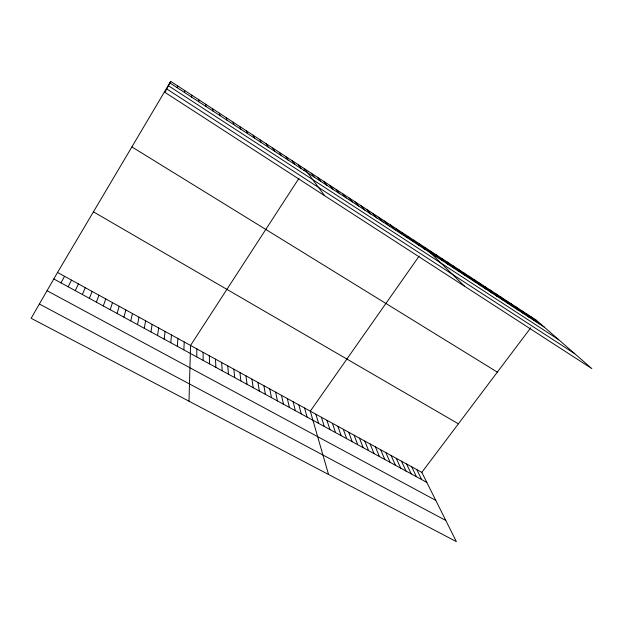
<?xml version="1.0" encoding="UTF-8"?>
<svg xmlns="http://www.w3.org/2000/svg" width="623" height="623" viewBox="0 0 623 623"><rect width="100%" height="100%" fill="white"/><g stroke="black" fill="none" stroke-linecap="round" stroke-linejoin="round"><path stroke-width="0.93" d="M196.767 356.917L196.829 348.888M198.776 101.767L198.792 99.735M189.003 401.196L190.545 345.438L298.985 178.271M183.847 349.869L184.229 341.972M177.337 346.318L177.874 338.491M170.788 342.751L171.489 334.987M191.619 97.102L191.829 95.187M164.207 339.161L165.072 331.459M157.588 335.548L158.616 327.924M150.937 331.919L152.129 324.365M144.24 328.266L145.611 320.783M137.519 324.599L139.054 317.185M184.416 92.406L184.821 90.615M130.752 320.907L132.458 313.564M123.946 317.2L125.83 309.927M117.108 313.47L119.172 306.275M110.232 309.717L112.475 302.599M103.317 305.948L105.739 298.9M177.173 87.679L177.781 86.013M96.363 302.155L98.964 295.185M89.369 298.339L92.157 291.447M82.337 294.508L85.304 287.694M75.266 290.645L78.42 283.917M68.148 286.767L71.505 280.116M170.694 81.379L164.97 92.391L591.85 368.621L536.426 320.269L170.694 81.379L57.542 272.453L31.15 318.283L456.355 541.621L421.818 472.359L57.542 272.453M60.999 282.865L64.543 276.293M303.954 170.609L304.951 169.074L324.63 195.708M419.154 256.076L310.301 411.157L328.547 474.492M424.131 248.99L425.127 247.572L464.602 286.284M421.818 472.359L530.765 327.784M535.289 321.772L536.426 320.269M39.366 304.016L445.795 520.439M47.037 290.7L435.789 500.37M53.804 278.948L426.817 482.389M93.442 211.836L458.396 423.819M131.881 146.919L497.341 372.141M168.428 85.733L558.738 339.737M166.769 88.941L574.811 353.755M169.892 82.929L544.401 327.223M531.388 316.975L539.261 323.874M526.318 313.665L534.09 320.502M521.233 310.34L528.904 317.115M516.117 306.999L523.686 313.712M510.977 303.642L518.437 310.293M505.806 300.27L513.165 306.851M500.619 296.883L507.87 303.393M495.402 293.472L502.543 299.92M490.153 290.045L497.193 296.431M484.889 286.603L491.812 292.919M479.585 283.146L486.407 289.391M474.267 279.665L480.972 285.848M468.917 276.176L475.505 282.289M463.535 272.664L470.015 278.699M458.139 269.128L464.493 275.101M452.703 265.585L458.949 271.48M447.244 262.018L453.365 267.843M441.754 258.436L447.758 264.183M436.24 254.83L442.128 260.507M430.695 251.209L436.458 256.816M419.419 243.842L424.925 249.293M413.68 240.096L419.061 245.462M407.909 236.327L413.158 241.615M402.108 232.535L407.224 237.745M396.283 228.727L401.267 233.859M390.419 224.903L395.27 229.942M384.523 221.056L389.235 226.009M378.605 217.186L383.176 222.053M372.647 213.292L377.079 218.081M366.659 209.383L370.95 214.078M360.639 205.45L364.79 210.06M354.58 201.494L358.591 206.018M348.498 197.522L352.353 201.953M342.377 193.527L346.092 197.865M336.225 189.501L339.784 193.753M330.042 185.467L333.445 189.618M323.82 181.402L327.075 185.459M317.566 177.314L320.666 181.277M311.274 173.21L314.218 177.08M298.596 164.924L301.221 168.592M292.203 160.75L294.663 164.316M285.77 156.544L288.067 160.018M279.306 152.323L281.44 155.688M272.804 148.079L274.766 151.342M266.262 143.804L268.061 146.966M259.69 139.513L261.31 142.558M253.07 135.191L254.527 138.135M416.756 469.578L421.654 479.57M411.671 466.783L416.468 476.743M406.562 463.979L411.25 473.893M401.422 461.16L406.009 471.035M396.267 458.333L400.745 468.169M246.42 130.846L247.697 133.68M391.08 455.491L395.457 465.28M385.878 452.633L390.138 462.383M380.645 449.759L384.796 459.47M375.389 446.878L379.43 456.542M370.101 443.973L374.034 453.599M239.73 126.477L240.828 129.202M364.798 441.061L368.614 450.639M359.463 438.14L363.17 447.672M354.105 435.197L357.695 444.69M348.724 432.245L352.197 441.684M343.312 429.278L346.668 438.67M233.01 122.085L233.921 124.693M337.876 426.288L341.116 435.641M332.417 423.297L335.532 432.596M326.927 420.284L329.925 429.543M321.413 417.254L324.287 426.467M315.869 414.217L318.618 423.375M226.242 117.669L226.974 120.169M304.6 408.026L307.092 417.091M298.861 404.88L301.228 413.89M293.106 401.718L295.341 410.674M287.312 398.541L289.415 407.45M219.436 113.222L219.989 115.605M281.495 395.348L283.465 404.202M275.646 392.14L277.476 400.939M269.767 388.916L271.464 397.653M263.856 385.676L265.414 394.359M257.922 382.413L259.339 391.042M212.591 108.752L212.957 111.019M251.949 379.142L253.226 387.708M245.953 375.848L247.09 384.36M239.925 372.538L240.914 380.996M233.859 369.213L234.707 377.608M227.769 365.865L228.47 374.205M205.715 104.259L205.886 106.408M221.648 362.508L222.193 370.786M215.488 359.128L215.885 367.344M209.305 355.733L209.546 363.887M203.082 352.322L203.176 360.413"/></g></svg>
